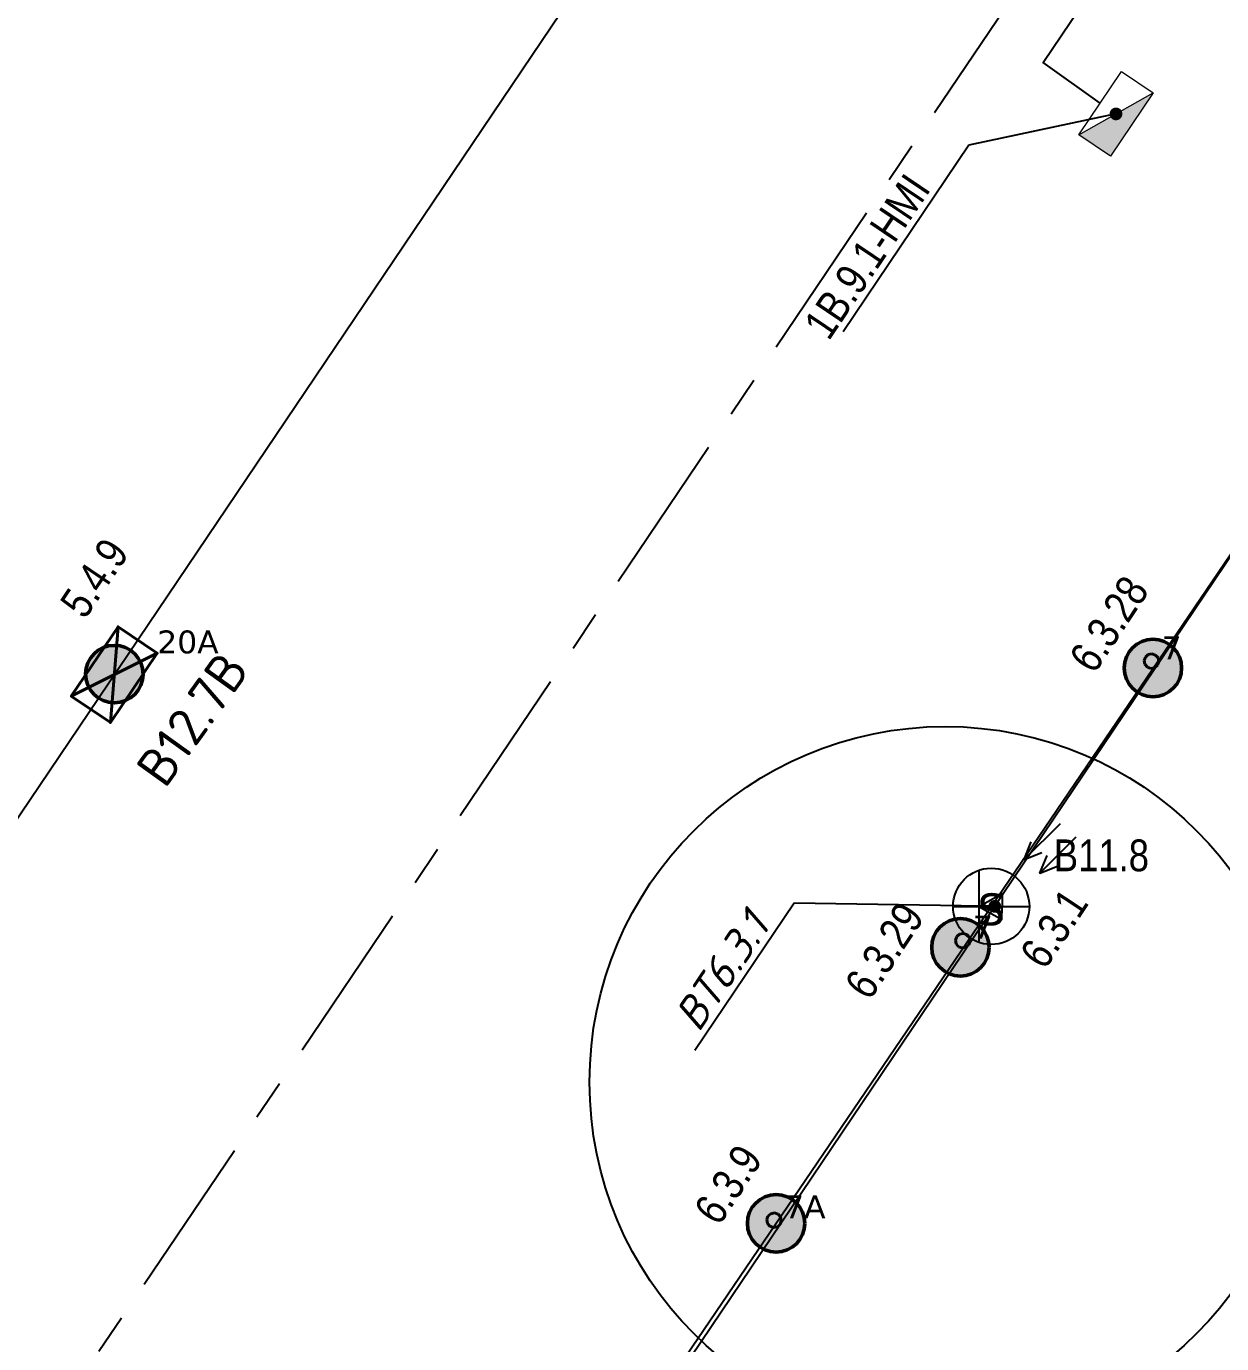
# Model space of a CAD drawing. Header units: millimetres. Extents: x -243740 to 150609, y -473655 to -165121.
# Drawn here: x 78050 to 87448, y -340312 to -329956 of the extents above; entities that cross this region are included whole.
import ezdxf
from ezdxf import colors
from ezdxf.entities.mleader import LeaderData, LeaderLine
from ezdxf.enums import TextEntityAlignment as Align
from ezdxf.math import Vec2, Vec3

# ---------------------------------------------------------------- set-up
doc = ezdxf.new("R2010")
doc.units = ezdxf.units.MM
doc.linetypes.add('Линия сетки', pattern=[22.225, 12.7, -3.175, 3.175, -3.175])
for name, color, linetype, lineweight in [('0_Авт.', 255, 'Continuous', 5), ('_освещение_dali', 3, 'Continuous', 50), ('DALLI', 6, 'TRAY', 30), ('DLX_FL2_LUM 5', 5, 'Continuous', 40), ('Освещение', 5, 'Continuous', 30)]:
    doc.layers.add(name, color=color, linetype=linetype, lineweight=lineweight)
for name, color, linetype in [('_HMI', 6, 'Continuous'), ('_Гр.ЩД-1В.5.3.I4.4', 6, 'Continuous'), ('_Гр.ЩД-1В.5.3.I4.7', 6, 'Continuous')]:
    doc.layers.add(name, color=color, linetype=linetype)
doc.layers.add('DLX_FL1_LUM 9', color=7, linetype='Continuous', lineweight=40, true_color=0xf70808)
doc.layers.add('сВЕтильники', color=7, linetype='Continuous', lineweight=40, true_color=0x600080)
doc.styles.add('Arial Narrow_6', font='ARIALN.TTF', dxfattribs={"height": 193.245432})
doc.styles.add('ELine', font='txt.shx')
doc.styles.add('ISOCPEUR_1', font='isocpeur.ttf', dxfattribs={"height": 200})
doc.styles.get("Standard").update_dxf_attribs({"font": 'ARIALN.TTF'})
doc.styles.add('TableTextStyle', font='')
doc.styles.add('Шрифт - 200', font='', dxfattribs={"height": 200})
doc.styles.get('TableTextStyle').set_extended_font_data('VERDANA.TTF')
doc.styles.get('Шрифт - 200').set_extended_font_data('GOST Common', italic=True)
doc.linetypes.add('TRAY', pattern='A,12.119257,["_",ELine,S=4.5,R=90,X=0,Y=-1.555839],0.750382,["_",ELine,S=4.5,R=0,X=0,Y=-0.805849],1.314849,["_",ELine,S=4.5,R=0,X=0,Y=-0.805849],2.250029,["_",ELine,S=4.5,R=90,X=0,Y=-1.555839],13.565483', length=30)
doc.linetypes.add('Truba', pattern='A,3e-05,[4,MSH_7,S=1,R=0,X=0,Y=0],-3.022072', length=3.022102)
doc.linetypes.add('Проводка в лотке', pattern='A,7.5,[130,ltypeshp.shx,S=0.5,R=0,X=0,Y=0],1,[130,ltypeshp.shx,S=1,R=90,X=0,Y=-0.5],1,[130,ltypeshp.shx,S=0.5,R=0,X=0,Y=0],7.5', length=17)

# ---------------------------------------------------------------- blocks, each defined once
blk = doc.blocks.new('A$C0249faeb')
at = {"layer": 'DALLI', "color": 0, "linetype": 'Линия сетки', "lineweight": -3, "ltscale": 100}
blk.add_lwpolyline([(-50932, -49471), (-66828, -73039), (-92811, -55514), (-76915, -31946)], close=True, dxfattribs=at)
blk = doc.blocks.new('A$C85fa3c5e')
at = {"layer": '0_Авт.', "color": 6, "lineweight": 25, "ltscale": 100}
for points in [[(5.42, 6.5), (2.59, 3.68), (3.15, 5.07)], [(5.42, 6.5), (2.59, 3.68), (3.98, 4.24)], [(6.66, 5.43), (3.83, 2.6), (4.39, 3.99)], [(6.66, 5.43), (3.83, 2.6), (5.22, 3.16)], [(-0.97, 2.84), (-0.98, -2.84)], [(-3, 0), (3, 0)], [(-0.98, 0), (0.85, 1), (0.85, -0.01)], [(-0.98, 0), (0.84, -1.02), (0.85, -0.01)]]:
    blk.add_lwpolyline(points, dxfattribs=at)
blk.add_circle((0, 0), 3, dxfattribs=at)
blk = doc.blocks.new('*U278')
h = blk.add_hatch(color=0)
h.dxf.hatch_style = 1
h.paths.add_polyline_path([(-165, 292), (-333, 43), (165, -292)])
at = {"color": 0}
blk.add_line((-165, 292), (165, -292), dxfattribs=at)
blk.add_lwpolyline([(-165, 292), (333, -43), (165, -292), (-333, 43)], close=True, dxfattribs=at)
blk = doc.blocks.new('_Dot')
at = {"color": 0, "linetype": 'ByBlock', "lineweight": -2}
blk.add_line((-0.5, 0), (-1, 0), dxfattribs=at)
at = {"color": 0, "linetype": 'ByBlock', "const_width": 0.5}
blk.add_lwpolyline([(-0.25, 0, 1), (0.25, 0, 1)], format="xyb", close=True, dxfattribs=at)
blk = doc.blocks.new('26549_2_0')
mesh = blk.add_polyface()
corners = [(0.186, 0.329, -0.215), (0.186, -0.329), (0.186, -0.329, -0.215), (0.186, -0.329), (0.186, 0.329, -0.215), (0.186, 0.329), (0.186, -0.329, -0.215), (-0.186, -0.329), (-0.186, -0.329, -0.215), (-0.186, -0.329), (0.186, -0.329, -0.215), (0.186, -0.329), (-0.186, -0.329, -0.215), (-0.186, 0.329), (-0.186, 0.329, -0.215), (-0.186, 0.329), (-0.186, -0.329, -0.215), (-0.186, -0.329), (-0.186, 0.329, -0.215), (0.186, 0.329), (0.186, 0.329, -0.215), (0.186, 0.329), (-0.186, 0.329, -0.215), (-0.186, 0.329), (0.186, 0.329), (-0.186, -0.329), (0.186, -0.329), (-0.186, -0.329), (0.186, 0.329), (-0.186, 0.329), (-0.186, 0.329, -0.215), (0.186, -0.329, -0.215), (-0.186, -0.329, -0.215), (0.186, -0.329, -0.215), (-0.186, 0.329, -0.215), (0.186, 0.329, -0.215)]
mesh.append_faces([[corners[k] for k in face] for face in [(0, 1, 2), (3, 4, 5), (6, 7, 8), (9, 10, 11), (12, 13, 14), (15, 16, 17), (18, 19, 20), (21, 22, 23), (24, 25, 26), (27, 28, 29), (30, 31, 32), (33, 34, 35)]])
blk = doc.blocks.new('dgdg')
at = {"layer": 'сВЕтильники', "lineweight": 40, "xscale": 1000, "yscale": 1000, "zscale": 1000, "rotation": 325.9999999999997}
blk.add_blockref('26549_2_0', (313381, 62384, 3151), dxfattribs=at)
at = {"layer": 'сВЕтильники', "style": 'ISOCPEUR_1'}
blk.add_text('В12.7В', height=300, rotation=54.2972, dxfattribs=at).set_placement((313780, 61480, 21000))
blk = doc.blocks.new('A$Caabd1818')
at = {"layer": 'DLX_FL1_LUM 9'}
for points in [[(79901, 58185, -2997), (79910, 58213, -2997)], [(79910, 58213, -2997), (79901, 58185, -2997)], [(79910, 58213, -2997), (79901, 58185, -2997)], [(79901, 58185, -2997), (79910, 58213, -2997)], [(79910, 58213, -2997), (79933, 58232, -2997)], [(79933, 58232, -2997), (79910, 58213, -2997)], [(79933, 58232, -2997), (79910, 58213, -2997)], [(79910, 58213, -2997), (79933, 58232, -2997)], [(79910, 58213, -2997), (79910, 58213, -2997)], [(79910, 58213, -2997), (79910, 58213, -2997)], [(79933, 58232, -2997), (79962, 58238, -2997)], [(79962, 58238, -2997), (79933, 58232, -2997)], [(79962, 58238, -2997), (79933, 58232, -2997)], [(79933, 58232, -2997), (79962, 58238, -2997)], [(79933, 58232, -2997), (79933, 58232, -2997)], [(79933, 58232, -2997), (79933, 58232, -2997)], [(79962, 58238, -2997), (79990, 58228, -2997)], [(79990, 58228, -2997), (79962, 58238, -2997)], [(79962, 58238, -2997), (79962, 58238, -2997)], [(79962, 58238, -2997), (79962, 58238, -2997)], [(79990, 58228, -2997), (79962, 58238, -2997)], [(79962, 58238, -2997), (79990, 58228, -2997)], [(79990, 58228, -2997), (79990, 58228, -2997)], [(79990, 58228, -2997), (80010, 58206, -2997)], [(80010, 58206, -2997), (79990, 58228, -2997)], [(79990, 58228, -2997), (79990, 58228, -2997)], [(80010, 58206, -2997), (79990, 58228, -2997)], [(79990, 58228, -2997), (80010, 58206, -2997)], [(80010, 58206, -2997), (80010, 58206, -2997)], [(80010, 58206, -2997), (80015, 58176, -2997)], [(80015, 58176, -2997), (80010, 58206, -2997)], [(80010, 58206, -2997), (80010, 58206, -2997)], [(80015, 58176, -2997), (80010, 58206, -2997)], [(80010, 58206, -2997), (80015, 58176, -2997)], [(79906, 58155, -2997), (79901, 58185, -2997)], [(79901, 58185, -2997), (79901, 58185, -2997)], [(79901, 58185, -2997), (79906, 58155, -2997)], [(79901, 58185, -2997), (79901, 58185, -2997)], [(79901, 58185, -2997), (79906, 58155, -2997)], [(79906, 58155, -2997), (79901, 58185, -2997)], [(79926, 58133, -2997), (79906, 58155, -2997)], [(79906, 58155, -2997), (79906, 58155, -2997)], [(79906, 58155, -2997), (79926, 58133, -2997)], [(79906, 58155, -2997), (79906, 58155, -2997)], [(79906, 58155, -2997), (79926, 58133, -2997)], [(79926, 58133, -2997), (79906, 58155, -2997)], [(79954, 58123, -2997), (79926, 58133, -2997)], [(79926, 58133, -2997), (79926, 58133, -2997)], [(79926, 58133, -2997), (79954, 58123, -2997)], [(79926, 58133, -2997), (79926, 58133, -2997)], [(79926, 58133, -2997), (79954, 58123, -2997)], [(79954, 58123, -2997), (79926, 58133, -2997)], [(79983, 58129, -2997), (79954, 58123, -2997)], [(79954, 58123, -2997), (79983, 58129, -2997)], [(79954, 58123, -2997), (79983, 58129, -2997)], [(79983, 58129, -2997), (79954, 58123, -2997)], [(79954, 58123, -2997), (79954, 58123, -2997)], [(79954, 58123, -2997), (79954, 58123, -2997)], [(80006, 58148, -2997), (79983, 58129, -2997)], [(79983, 58129, -2997), (80006, 58148, -2997)], [(79983, 58129, -2997), (80006, 58148, -2997)], [(80006, 58148, -2997), (79983, 58129, -2997)], [(79983, 58129, -2997), (79983, 58129, -2997)], [(79983, 58129, -2997), (79983, 58129, -2997)], [(80015, 58176, -2997), (80006, 58148, -2997)], [(80006, 58148, -2997), (80015, 58176, -2997)], [(80006, 58148, -2997), (80015, 58176, -2997)], [(80015, 58176, -2997), (80006, 58148, -2997)], [(80006, 58148, -2997), (80006, 58148, -2997)], [(80006, 58148, -2997), (80006, 58148, -2997)], [(80015, 58176, -2997), (80015, 58176, -2997)], [(80015, 58176, -2997), (80015, 58176, -2997)]]:
    blk.add_polyline3d(points, dxfattribs=at)
at = {"layer": 'DLX_FL2_LUM 5'}
for points in [[(82869, 62580, -2997), (82879, 62608, -2997)], [(82879, 62608, -2997), (82869, 62580, -2997)], [(82879, 62608, -2997), (82869, 62580, -2997)], [(82869, 62580, -2997), (82879, 62608, -2997)], [(82875, 62551, -2997), (82869, 62580, -2997)], [(82869, 62580, -2997), (82869, 62580, -2997)], [(82869, 62580, -2997), (82875, 62551, -2997)], [(82869, 62580, -2997), (82869, 62580, -2997)], [(82869, 62580, -2997), (82875, 62551, -2997)], [(82875, 62551, -2997), (82869, 62580, -2997)], [(82879, 62608, -2997), (82901, 62627, -2997)], [(82901, 62627, -2997), (82879, 62608, -2997)], [(82901, 62627, -2997), (82879, 62608, -2997)], [(82879, 62608, -2997), (82901, 62627, -2997)], [(82879, 62608, -2997), (82879, 62608, -2997)], [(82879, 62608, -2997), (82879, 62608, -2997)], [(82901, 62627, -2997), (82930, 62633, -2997)], [(82930, 62633, -2997), (82901, 62627, -2997)], [(82930, 62633, -2997), (82901, 62627, -2997)], [(82901, 62627, -2997), (82930, 62633, -2997)], [(82901, 62627, -2997), (82901, 62627, -2997)], [(82901, 62627, -2997), (82901, 62627, -2997)], [(82930, 62633, -2997), (82958, 62623, -2997)], [(82958, 62623, -2997), (82930, 62633, -2997)], [(82930, 62633, -2997), (82930, 62633, -2997)], [(82930, 62633, -2997), (82930, 62633, -2997)], [(82958, 62623, -2997), (82930, 62633, -2997)], [(82930, 62633, -2997), (82958, 62623, -2997)], [(82958, 62623, -2997), (82958, 62623, -2997)], [(82958, 62623, -2997), (82978, 62601, -2997)], [(82978, 62601, -2997), (82958, 62623, -2997)], [(82958, 62623, -2997), (82958, 62623, -2997)], [(82978, 62601, -2997), (82958, 62623, -2997)], [(82958, 62623, -2997), (82978, 62601, -2997)], [(82984, 62572, -2997), (82974, 62544, -2997)], [(82974, 62544, -2997), (82984, 62572, -2997)], [(82974, 62544, -2997), (82984, 62572, -2997)], [(82984, 62572, -2997), (82974, 62544, -2997)], [(82978, 62601, -2997), (82978, 62601, -2997)], [(82978, 62601, -2997), (82984, 62572, -2997)], [(82984, 62572, -2997), (82978, 62601, -2997)], [(82978, 62601, -2997), (82978, 62601, -2997)], [(82984, 62572, -2997), (82978, 62601, -2997)], [(82978, 62601, -2997), (82984, 62572, -2997)], [(82984, 62572, -2997), (82984, 62572, -2997)], [(82984, 62572, -2997), (82984, 62572, -2997)], [(82894, 62528, -2997), (82875, 62551, -2997)], [(82875, 62551, -2997), (82875, 62551, -2997)], [(82875, 62551, -2997), (82894, 62528, -2997)], [(82875, 62551, -2997), (82875, 62551, -2997)], [(82875, 62551, -2997), (82894, 62528, -2997)], [(82894, 62528, -2997), (82875, 62551, -2997)], [(82922, 62518, -2997), (82894, 62528, -2997)], [(82894, 62528, -2997), (82894, 62528, -2997)], [(82894, 62528, -2997), (82922, 62518, -2997)], [(82894, 62528, -2997), (82894, 62528, -2997)], [(82894, 62528, -2997), (82922, 62518, -2997)], [(82922, 62518, -2997), (82894, 62528, -2997)], [(82951, 62524, -2997), (82922, 62518, -2997)], [(82922, 62518, -2997), (82951, 62524, -2997)], [(82922, 62518, -2997), (82951, 62524, -2997)], [(82951, 62524, -2997), (82922, 62518, -2997)], [(82922, 62518, -2997), (82922, 62518, -2997)], [(82922, 62518, -2997), (82922, 62518, -2997)], [(82974, 62544, -2997), (82951, 62524, -2997)], [(82951, 62524, -2997), (82974, 62544, -2997)], [(82951, 62524, -2997), (82974, 62544, -2997)], [(82974, 62544, -2997), (82951, 62524, -2997)], [(82951, 62524, -2997), (82951, 62524, -2997)], [(82951, 62524, -2997), (82951, 62524, -2997)], [(82974, 62544, -2997), (82974, 62544, -2997)], [(82974, 62544, -2997), (82974, 62544, -2997)], [(81385, 60382, -2997), (81395, 60410, -2997)], [(81395, 60410, -2997), (81385, 60382, -2997)], [(81395, 60410, -2997), (81385, 60382, -2997)], [(81385, 60382, -2997), (81395, 60410, -2997)], [(81390, 60353, -2997), (81385, 60382, -2997)], [(81385, 60382, -2997), (81385, 60382, -2997)], [(81385, 60382, -2997), (81390, 60353, -2997)], [(81385, 60382, -2997), (81385, 60382, -2997)], [(81385, 60382, -2997), (81390, 60353, -2997)], [(81390, 60353, -2997), (81385, 60382, -2997)], [(81395, 60410, -2997), (81417, 60430, -2997)], [(81417, 60430, -2997), (81395, 60410, -2997)], [(81417, 60430, -2997), (81395, 60410, -2997)], [(81395, 60410, -2997), (81417, 60430, -2997)], [(81395, 60410, -2997), (81395, 60410, -2997)], [(81395, 60410, -2997), (81395, 60410, -2997)], [(81417, 60430, -2997), (81446, 60435, -2997)], [(81446, 60435, -2997), (81417, 60430, -2997)], [(81446, 60435, -2997), (81417, 60430, -2997)], [(81417, 60430, -2997), (81446, 60435, -2997)], [(81417, 60430, -2997), (81417, 60430, -2997)], [(81417, 60430, -2997), (81417, 60430, -2997)], [(81446, 60435, -2997), (81474, 60426, -2997)], [(81474, 60426, -2997), (81446, 60435, -2997)], [(81446, 60435, -2997), (81446, 60435, -2997)], [(81446, 60435, -2997), (81446, 60435, -2997)], [(81474, 60426, -2997), (81446, 60435, -2997)], [(81446, 60435, -2997), (81474, 60426, -2997)], [(81474, 60426, -2997), (81474, 60426, -2997)], [(81474, 60426, -2997), (81494, 60403, -2997)], [(81494, 60403, -2997), (81474, 60426, -2997)], [(81474, 60426, -2997), (81474, 60426, -2997)], [(81494, 60403, -2997), (81474, 60426, -2997)], [(81474, 60426, -2997), (81494, 60403, -2997)], [(81494, 60403, -2997), (81494, 60403, -2997)], [(81494, 60403, -2997), (81500, 60374, -2997)], [(81500, 60374, -2997), (81494, 60403, -2997)], [(81494, 60403, -2997), (81494, 60403, -2997)], [(81500, 60374, -2997), (81494, 60403, -2997)], [(81494, 60403, -2997), (81500, 60374, -2997)], [(81410, 60330, -2997), (81390, 60353, -2997)], [(81390, 60353, -2997), (81390, 60353, -2997)], [(81390, 60353, -2997), (81410, 60330, -2997)], [(81390, 60353, -2997), (81390, 60353, -2997)], [(81390, 60353, -2997), (81410, 60330, -2997)], [(81410, 60330, -2997), (81390, 60353, -2997)], [(81438, 60321, -2997), (81410, 60330, -2997)], [(81410, 60330, -2997), (81410, 60330, -2997)], [(81410, 60330, -2997), (81438, 60321, -2997)], [(81410, 60330, -2997), (81410, 60330, -2997)], [(81410, 60330, -2997), (81438, 60321, -2997)], [(81438, 60321, -2997), (81410, 60330, -2997)], [(81467, 60326, -2997), (81438, 60321, -2997)], [(81438, 60321, -2997), (81467, 60326, -2997)], [(81438, 60321, -2997), (81467, 60326, -2997)], [(81467, 60326, -2997), (81438, 60321, -2997)], [(81438, 60321, -2997), (81438, 60321, -2997)], [(81438, 60321, -2997), (81438, 60321, -2997)], [(81490, 60346, -2997), (81467, 60326, -2997)], [(81467, 60326, -2997), (81490, 60346, -2997)], [(81467, 60326, -2997), (81490, 60346, -2997)], [(81490, 60346, -2997), (81467, 60326, -2997)], [(81467, 60326, -2997), (81467, 60326, -2997)], [(81467, 60326, -2997), (81467, 60326, -2997)], [(81500, 60374, -2997), (81490, 60346, -2997)], [(81490, 60346, -2997), (81500, 60374, -2997)], [(81490, 60346, -2997), (81500, 60374, -2997)], [(81500, 60374, -2997), (81490, 60346, -2997)], [(81490, 60346, -2997), (81490, 60346, -2997)], [(81490, 60346, -2997), (81490, 60346, -2997)], [(81500, 60374, -2997), (81500, 60374, -2997)], [(81500, 60374, -2997), (81500, 60374, -2997)]]:
    blk.add_polyline3d(points, dxfattribs=at)
at = {"layer": 'Освещение', "lineweight": 40, "style": 'Arial Narrow_6'}
blk.add_text('В11.8', height=250, dxfattribs=at).set_placement((82158, 60924))
blk = doc.blocks.new('A$Cab2378fa')
at = {"lineweight": 25, "true_color": 0xfff5f5}
h = blk.add_hatch(color=7, dxfattribs=at)
h.dxf.hatch_style = 1
h.paths.add_polyline_path([(0, 0), (-142, -170, 0.174923), (3, -222, 0.197808), (162, -157)])
h.paths.add_polyline_path([(-163, 158), (0, 0), (148, 178, 0.175398), (3, 230, 0.209014)])
at = {"lineweight": 25}
h = blk.add_hatch(color=0, dxfattribs=at)
h.paths.add_polyline_path([(162, -157, 0.442338), (148, 178), (0, 0)])
h.paths.add_polyline_path([(-142, -170), (0, 0), (-163, 158, 0.430096)])
blk.add_circle((3, 4), 226)

msp = doc.modelspace()

# ---------------------------------------------------------------- linework, layer by layer
at = {"layer": '_HMI', "ltscale": 100}
msp.add_lwpolyline([(86493, -330560), (86044, -330240), (90622, -323453), (90613, -323466), (104301, -303173), (110456, -307324)], dxfattribs=at)
at = {"layer": '_Гр.ЩД-1В.5.3.I4.4', "ltscale": 100}
msp.add_lwpolyline([(110456, -307324), (104301, -303173), (90613, -323466), (87825, -321585), (74209, -341773), (67646, -337346), (81237, -317196), (74675, -312769), (61083, -332920), (54520, -328493), (68112, -308343)], dxfattribs=at)
at = {"layer": '_Гр.ЩД-1В.5.3.I4.7', "ltscale": 100}
msp.add_lwpolyline([(110621, -307526), (105578, -315003), (102383, -312871), (92210, -327982), (99838, -333115), (98756, -334717), (91140, -329573), (90069, -331157), (97694, -336298), (97170, -337088), (89162, -331687), (79471, -345952)], dxfattribs=at)
at = {"layer": 'Defpoints', "color": 251, "ltscale": 100, "true_color": 0x636466}
msp.add_lwpolyline([(88897, -332080), (78920, -346874)], dxfattribs=at)
at = {"layer": 'Defpoints', "color": 3, "ltscale": 100}
msp.add_circle((85274, -338256), 2796, dxfattribs=at)

# ---------------------------------------------------------------- block references
at = {"layer": '0_Авт.', "color": 1, "rotation": 89.99999999999999}
msp.add_blockref('*U278', (86617, -330644), dxfattribs=at)
at = {"layer": '0_Авт.', "color": 3, "linetype": 'Проводка в лотке', "ltscale": 100, "xscale": 100, "yscale": 100, "zscale": 100}
msp.add_blockref('A$C85fa3c5e', (85636, -336874), dxfattribs=at)
at = {"layer": '_освещение_dali', "color": 5, "ltscale": 100}
for p in [(86904, -335004, -2997), (85391, -337200, -2997)]:
    msp.add_blockref('A$Cab2378fa', p, dxfattribs=at)
at = {"layer": '_освещение_dali', "color": 1, "ltscale": 100}
for p in [(78739, -335052), (83942, -339370)]:
    msp.add_blockref('A$Cab2378fa', p, dxfattribs=at)
at = {"layer": 'Defpoints', "color": 3, "ltscale": 100}
msp.add_blockref('A$C0249faeb', (143045, -270898), dxfattribs=at)
at = {"layer": 'Defpoints', "linetype": 'Truba'}
msp.add_blockref('dgdg', (-234640, -397437), dxfattribs=at)
at = {"layer": 'Defpoints', "linetype": 'Truba', "ltscale": 100}
msp.add_blockref('A$Caabd1818', (3970, -397522), dxfattribs=at)

# ---------------------------------------------------------------- texts
at = {"layer": '_Гр.ЩД-1В.5.3.I4.4', "ltscale": 100}
msp.add_text('5.4.9', height=250, rotation=56, dxfattribs=at).set_placement((78750, -334403), align=Align.BOTTOM_CENTER)
at = {"layer": '_Гр.ЩД-1В.5.3.I4.7', "ltscale": 100}
for s, p in [('6.3.28', (86728, -334764)), ('6.3.1', (86296, -337157)), ('6.3.29', (84962, -337332)), ('6.3.9', (83734, -339170))]:
    msp.add_text(s, height=250, rotation=56.5225, dxfattribs=at).set_placement(p, align=Align.BOTTOM_CENTER)
at = {"layer": '_освещение_dali', "color": 254, "true_color": 0xddbad0, "style": 'TableTextStyle'}
msp.add_text('20А', height=180, dxfattribs=at).set_placement((79079, -334885, 3151))
at = {"layer": '_освещение_dali', "color": 231, "true_color": 0xf99fb5, "style": 'TableTextStyle'}
for s, height, p in [('7', 180, (86976, -334931, -2997)), ('S', 250, (85528, -337022)), ('7', 180, (85492, -337128, -2997)), ('7А', 180, (84008, -339326, -2997))]:
    msp.add_text(s, height=height, dxfattribs=at).set_placement(p)

# ---------------------------------------------------------------- leaders
at = {"layer": '0_Авт.', "color": 1}
ml = msp.add_multileader_mtext('Standard', dxfattribs=at)
ml.set_content('1В.9.1-HMI', color=1)
ml.set_leader_properties()
ml.set_arrow_properties(name='DOT')
ml.build(insert=Vec2(0, 0))
ml.multileader.update_dxf_attribs({"has_dogleg": 0, "text_left_attachment_type": 6, "text_right_attachment_type": 6, "arrow_head_size": 100})
ctx = ml.context
ctx.base_point, ctx.char_height, ctx.arrow_head_size, ctx.landing_gap_size, ctx.plane_origin, ctx.plane_x_axis, ctx.plane_y_axis = Vec3(84458, -332377), 250, 100, 200, Vec3(25021, -193334), Vec3(0.559193, 0.829038), Vec3(-0.829038, 0.559193)
ctx.left_attachment, ctx.right_attachment = 6, 6
notes = []
notes.append((ctx, [(1, (1, 1, 0), (85465, -330884), (-0.559193, -0.829038), 8, [(1, [(86617, -330644)], 0, [])])]))
ctx.mtext.insert, ctx.mtext.text_direction, ctx.mtext.rotation, ctx.mtext.width, ctx.mtext.flow_direction = Vec3(84151, -332295), Vec3(0.559193, 0.829038), 0.977384, 1553.83, 5
at = {"layer": '_освещение_dali'}
ml = msp.add_multileader_mtext('Standard', dxfattribs=at)
ml.set_content('{\\fISOCPEUR|b0|i1|c204|p34;ВТ6.3.1}', color=256, style='Шрифт - 200')
ml.set_leader_properties()
ml.set_arrow_properties(name='DOT')
ml.build(insert=Vec2(0, 0))
ml.multileader.update_dxf_attribs({"has_dogleg": 0, "text_left_attachment_type": 6, "text_right_attachment_type": 6, "arrow_head_size": 100})
ctx = ml.context
ctx.base_point, ctx.char_height, ctx.arrow_head_size, ctx.landing_gap_size, ctx.plane_origin, ctx.plane_x_axis, ctx.plane_y_axis = Vec3(83264, -338068), 250, 100, 200, Vec3(24443, -196099), Vec3(0.559193, 0.829038), Vec3(-0.829038, 0.559193)
ctx.left_attachment, ctx.right_attachment = 6, 6
notes.append((ctx, [(1, (1, 1, 0), (84091, -336843), (-0.559193, -0.829038), 8, [(1, [(85664, -336874)], 0, [])])]))
ctx.mtext.insert, ctx.mtext.text_direction, ctx.mtext.rotation, ctx.mtext.flow_direction = Vec3(83128, -337734), Vec3(0.559193, 0.829038), 0.977384, 5
for ctx, leaders in notes:
    for number, flags, end, landing, length, lines in leaders:
        leader = LeaderData()
        leader.index, (leader.has_last_leader_line, leader.has_dogleg_vector, leader.attachment_direction) = number, flags
        leader.last_leader_point, leader.dogleg_vector, leader.dogleg_length = Vec3(end), Vec3(landing), length
        for number, points, colour, breaks in lines:
            line = LeaderLine()
            line.index, line.vertices, line.color, line.breaks = number, Vec3.list(points), colors.encode_raw_color(colour), breaks
            leader.lines.append(line)
        ctx.leaders.append(leader)

doc.saveas('drawing.dxf')
